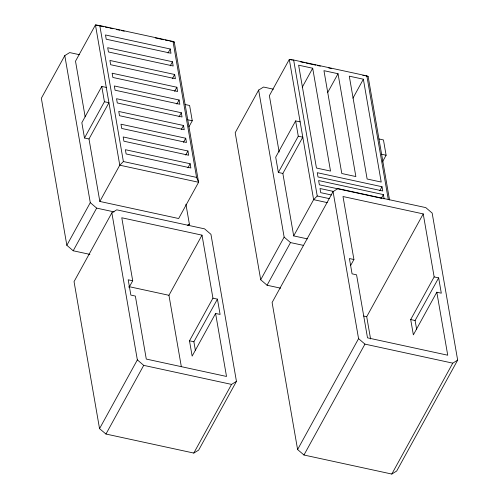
<?xml version="1.0" encoding="UTF-8"?>
<svg xmlns="http://www.w3.org/2000/svg" width="499" height="499" viewBox="0 0 499 499"><rect width="100%" height="100%" fill="white"/><g stroke="black" fill="none" stroke-linecap="round" stroke-linejoin="round"><path stroke-width="0.75" d="M79.528 54.715L69.685 52.582L64.789 55.607L41.342 98.259L66.841 245.302L73.203 250.772L89.864 254.378M106.275 87.419L101.771 86.446L81.842 122.698L84.493 137.998L88.997 138.972L99.831 201.446L178.654 218.525L198.59 182.272L174.27 42.035L172.991 41.417L99.8 25.555L95.446 24.95L75.511 61.202L85.154 116.816M84.493 137.998L104.428 101.74L101.771 86.446M88.997 138.972L108.932 102.719L104.428 101.74M168.013 53.062L170.246 48.996L105.495 34.967L106.231 39.215L170.982 53.25L170.246 48.996M66.841 245.302L90.288 202.65L64.789 55.607M170.221 65.812L172.454 61.745L107.709 47.717L108.445 51.965L173.19 65.999L172.454 61.745M99.831 201.446L119.766 165.188L123.384 161.539L99.8 25.555M73.203 250.772L96.656 208.114L114.071 211.894M172.436 78.561L174.669 74.494L109.917 60.466L110.653 64.714L175.405 78.748L174.669 74.494M174.644 91.305L176.877 87.244L112.132 73.216L112.868 77.464L177.613 91.498L176.877 87.244M111.851 212.855L74.045 281.623L99.544 428.66L105.969 434.036L193.799 453.067L198.639 450.135L236.445 381.367L210.946 234.33L204.578 228.86L116.747 209.823L111.851 212.855L137.35 359.891L99.544 428.66M176.852 104.054L179.085 99.993L114.34 85.965L115.076 90.213L179.827 104.241L179.085 99.993M179.066 116.803L181.299 112.743L116.554 98.715L117.29 102.962L182.035 116.991L181.299 112.743M181.274 129.553L183.507 125.492L118.762 111.458L119.498 115.712L184.243 129.74L183.507 125.492M188.934 126.821L192.258 120.777L189.608 105.476L185.098 104.503M183.489 142.302L185.722 138.242L120.97 124.207L121.712 128.461L186.458 142.489L185.722 138.242M185.697 155.052L187.93 150.991L123.184 136.957L123.92 141.211L188.666 155.239L187.93 150.991M187.911 167.801L190.144 163.741L125.392 149.706L126.128 153.96L190.88 167.988L190.144 163.741M128.985 287.536L132.709 280.769L121.781 217.77L202.014 235.154L212.936 298.159L189.489 340.811L192.14 356.105L215.593 313.453L220.096 314.432L217.439 299.132L212.936 298.159M273.383 89.178L263.541 87.044L258.644 90.076L235.197 132.728L260.696 279.764L267.065 285.235L280.694 288.185M188.634 225.473L189.377 224.12L185.927 204.21M181.337 366.715L168.949 295.296L202.014 235.154M105.969 434.036L143.718 365.362L231.548 384.398L236.445 381.367M302.263 87.206L312.692 68.232L298.62 65.182L316.453 168.026L330.525 171.076L312.692 68.232M300.136 121.887L295.633 120.908L275.697 157.16L278.355 172.461L282.858 173.44L293.693 235.908L307.334 238.865M278.355 172.461L298.283 136.208L295.633 120.908M282.858 173.44L302.787 137.181L298.283 136.208M327.6 92.695L338.029 73.721L323.951 70.671L341.79 173.515L355.862 176.565L338.029 73.721M352.936 98.184L363.366 79.21L349.288 76.16L367.127 179.004L381.199 182.054L363.366 79.21M260.696 279.764L284.143 237.112L258.644 90.076M293.693 235.908L313.622 199.656L317.239 196.007L293.655 60.017L289.301 59.412L269.373 95.671L279.147 152.045M267.065 285.235L290.512 242.583L303.386 245.371M333.07 191.61L272.105 302.506L297.604 449.543L303.966 455.013L391.802 474.05L396.693 471.019L457.658 360.122L432.159 213.085L425.797 207.615L337.96 188.578L333.07 191.61L358.569 338.646L297.604 449.543M193.799 453.067L231.548 384.398M382.427 161.957L386.114 155.239L383.463 139.945L378.959 138.965M379.776 190.793L382.009 186.732L317.264 172.698L318 176.945L382.745 190.98L382.009 186.732M381.142 198.652L383.375 194.591L318.624 180.557L319.36 184.811L381.822 198.346M350.572 265.618L353.922 259.524L343 196.525L423.227 213.909L434.155 276.914L410.702 319.566L413.359 334.86L436.806 292.208L441.309 293.187L438.658 277.887L434.155 276.914M370.582 338.977L366.715 316.703L423.227 213.909M303.966 455.013L364.937 344.117L452.768 363.153L457.658 360.122M391.802 474.05L452.768 363.153M195.346 350.179L193.886 341.765L217.439 299.132M416.696 329.696L415.106 320.52L438.658 277.887M187.543 225.255L189.377 224.12M293.655 60.017L366.852 75.879L368.125 76.497L389.538 199.974M292.333 60.073L289.301 59.412L313.622 199.656L327.263 202.613M300.672 61.876L304.459 62.699M305.974 63.03L315.83 65.163M317.345 65.494L320.377 66.149M328.716 67.958L331.748 68.612M362.823 75.349L364.339 75.673M365.854 76.004L368.125 76.497M103.78 26.759L95.446 24.95L119.766 165.188L198.59 182.272L196.575 177.401L172.991 41.417M105.295 27.083L108.327 27.744M109.842 28.069L112.874 28.73M116.666 29.547L119.698 30.208M121.213 30.533L124.245 31.194M155.32 37.924L163.66 39.733M165.175 40.063L168.207 40.718M169.722 41.049L174.27 42.035M381.61 154.266L386.114 155.239M187.755 119.804L192.258 120.777M333.712 191.479L320.002 188.51L320.726 192.67L331.392 194.984M317.239 196.007L329.315 198.621M123.384 161.539L196.575 177.401M353.922 259.524L349.419 258.551L352.069 273.845L356.573 274.824L367.501 337.823L447.734 355.213L436.806 292.208M410.702 319.566L415.106 320.52M363.69 316.048L366.715 316.703M132.709 280.769L128.199 279.796L130.857 295.09L135.36 296.069L146.282 359.068L226.515 376.458L215.593 313.453M128.836 286.601L168.949 295.296M189.489 340.811L193.886 341.765M284.143 237.112L290.512 242.583M358.569 338.646L364.937 344.117M90.288 202.65L96.656 208.114M137.35 359.891L143.718 365.362M366.852 75.879L388.316 199.644M383.375 194.591L384.111 198.839"/></g></svg>
